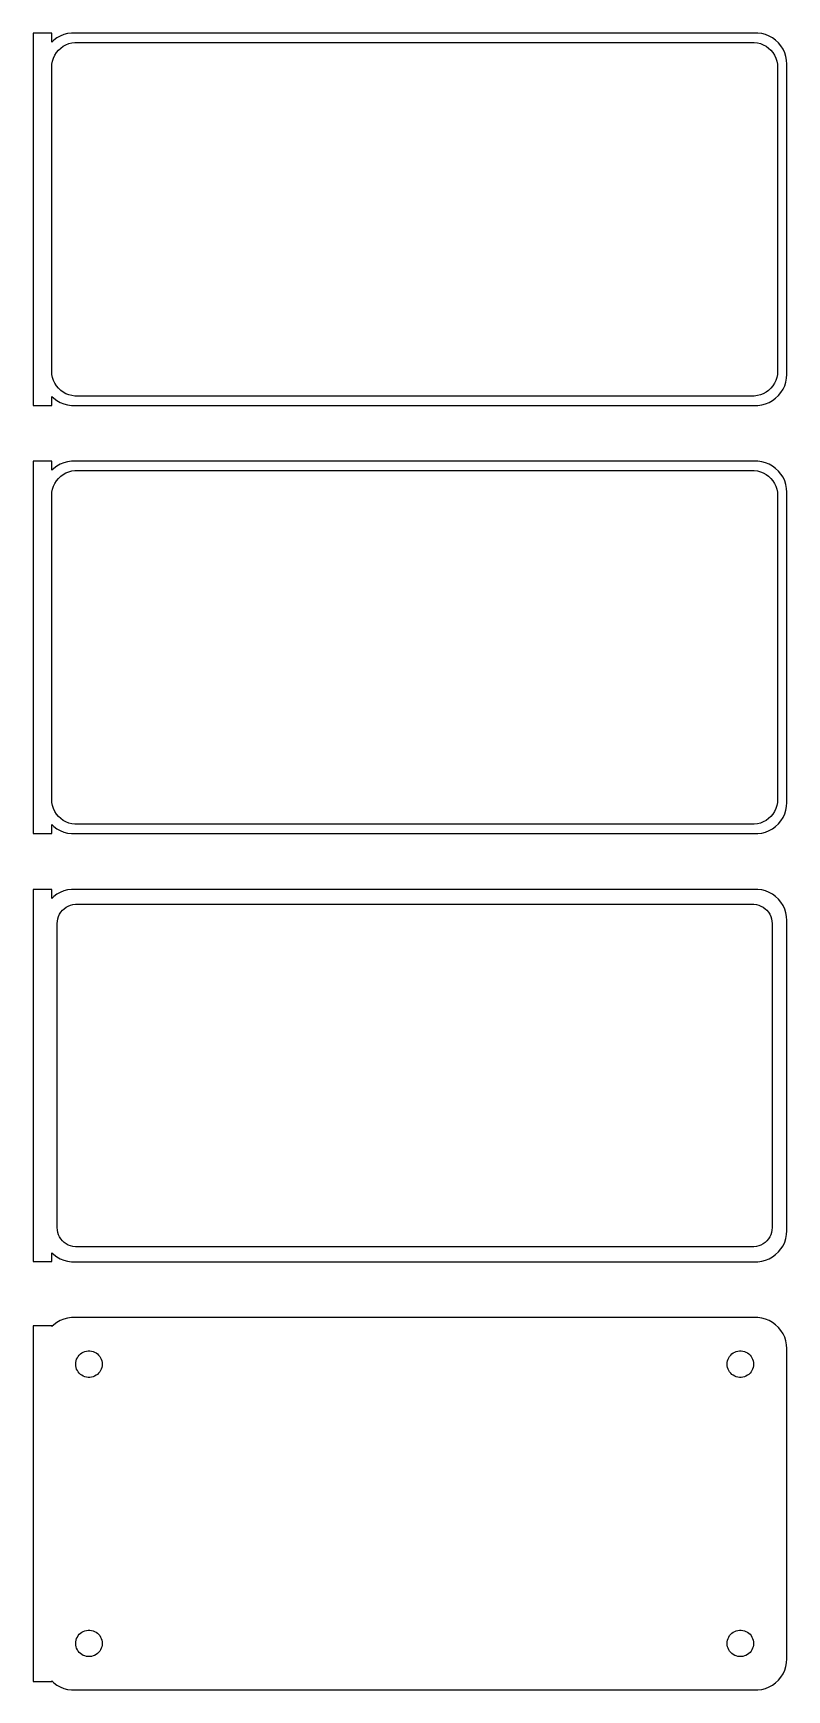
# Model space of a CAD drawing. Header units: metres. Extents: x -62 to 60, y 246 to 513.
import ezdxf

# ---------------------------------------------------------------- set-up
doc = ezdxf.new("R2010")
doc.units = ezdxf.units.M

msp = doc.modelspace()

# ---------------------------------------------------------------- linework, layer by layer
for p, q in [((-58.5, 512.99), (-61.5, 512.99)), ((-61.5, 512.99), (-61.5, 453.01)), ((-58.5, 511.559), (-58.5, 512.99)), ((-56.5451, 512.755), (-57.1289, 512.524)), ((-55.9369, 512.911), (-56.5451, 512.755)), ((-55.3139, 512.99), (-55.9369, 512.911)), ((55.3139, 512.99), (-55.3139, 512.99)), ((55.9369, 512.911), (55.3139, 512.99)), ((56.5451, 512.755), (55.9369, 512.911)), ((57.1289, 512.524), (56.5451, 512.755)), ((-58.1871, 511.853), (-58.5, 511.559)), ((-57.6791, 512.222), (-58.1871, 511.853)), ((-57.7361, 509.851), (-57.4159, 510.238)), ((-57.1289, 512.524), (-57.6791, 512.222)), ((-57.4159, 510.238), (-57.0497, 510.582)), ((-57.0497, 510.582), (-56.6433, 510.877)), ((-56.6433, 510.877), (-56.2031, 511.119)), ((-56.2031, 511.119), (-55.7361, 511.304)), ((-55.7361, 511.304), (-55.2495, 511.429)), ((-55.2495, 511.429), (-54.7512, 511.492)), ((-54.7512, 511.492), (54.7512, 511.492)), ((54.7512, 511.492), (55.2495, 511.429)), ((55.2495, 511.429), (55.7361, 511.304)), ((55.7361, 511.304), (56.2031, 511.119)), ((56.2031, 511.119), (56.6433, 510.877)), ((56.6433, 510.877), (57.0497, 510.582)), ((57.0497, 510.582), (57.4159, 510.238)), ((57.6791, 512.222), (57.1289, 512.524)), ((57.4159, 510.238), (57.7361, 509.851)), ((58.1871, 511.853), (57.6791, 512.222)), ((58.6448, 511.423), (58.1871, 511.853)), ((59.0451, 510.939), (58.6448, 511.423)), ((59.3815, 510.409), (59.0451, 510.939)), ((59.6489, 509.841), (59.3815, 510.409)), ((-58.5, 507.5), (-58.4685, 508.001)), ((-58.5, 458.5), (-58.5, 507.5)), ((-58.4685, 508.001), (-58.3743, 508.495)), ((-58.3743, 508.495), (-58.2191, 508.972)), ((-58.2191, 508.972), (-58.0052, 509.427)), ((-58.0052, 509.427), (-57.7361, 509.851)), ((57.7361, 509.851), (58.0052, 509.427)), ((58.0052, 509.427), (58.2191, 508.972)), ((58.2191, 508.972), (58.3743, 508.495)), ((58.3743, 508.495), (58.4685, 508.001)), ((58.4685, 508.001), (58.5, 507.5)), ((58.5, 507.5), (58.5, 458.5)), ((59.8429, 509.243), (59.6489, 509.841)), ((59.9606, 508.627), (59.8429, 509.243)), ((60, 508), (59.9606, 508.627)), ((60, 458), (60, 508)), ((-58.4685, 457.999), (-58.5, 458.5)), ((-58.3743, 457.505), (-58.4685, 457.999)), ((-58.2191, 457.028), (-58.3743, 457.505)), ((-58.0052, 456.573), (-58.2191, 457.028)), ((-57.7361, 456.149), (-58.0052, 456.573)), ((58.0052, 456.573), (57.7361, 456.149)), ((58.2191, 457.028), (58.0052, 456.573)), ((58.3743, 457.505), (58.2191, 457.028)), ((58.4685, 457.999), (58.3743, 457.505)), ((58.5, 458.5), (58.4685, 457.999)), ((59.6489, 456.159), (59.8429, 456.757)), ((59.8429, 456.757), (59.9606, 457.373)), ((59.9606, 457.373), (60, 458)), ((-58.5, 454.441), (-58.1871, 454.147)), ((-58.5, 453.01), (-58.5, 454.441)), ((-58.1871, 454.147), (-57.6791, 453.778)), ((-57.4159, 455.762), (-57.7361, 456.149)), ((-57.0497, 455.418), (-57.4159, 455.762)), ((-56.6433, 455.123), (-57.0497, 455.418)), ((-56.2031, 454.881), (-56.6433, 455.123)), ((-55.7361, 454.696), (-56.2031, 454.881)), ((-55.2495, 454.571), (-55.7361, 454.696)), ((-54.7512, 454.508), (-55.2495, 454.571)), ((54.7512, 454.508), (-54.7512, 454.508)), ((55.2495, 454.571), (54.7512, 454.508)), ((55.7361, 454.696), (55.2495, 454.571)), ((56.2031, 454.881), (55.7361, 454.696)), ((56.6433, 455.123), (56.2031, 454.881)), ((57.0497, 455.418), (56.6433, 455.123)), ((57.4159, 455.762), (57.0497, 455.418)), ((57.7361, 456.149), (57.4159, 455.762)), ((57.6791, 453.778), (58.1871, 454.147)), ((58.1871, 454.147), (58.6448, 454.577)), ((58.6448, 454.577), (59.0451, 455.061)), ((59.0451, 455.061), (59.3815, 455.591)), ((59.3815, 455.591), (59.6489, 456.159)), ((-61.5, 453.01), (-58.5, 453.01)), ((-57.6791, 453.778), (-57.1289, 453.476)), ((-57.1289, 453.476), (-56.5451, 453.245)), ((-56.5451, 453.245), (-55.9369, 453.089)), ((-55.9369, 453.089), (-55.3139, 453.01)), ((-55.3139, 453.01), (55.3139, 453.01)), ((55.3139, 453.01), (55.9369, 453.089)), ((55.9369, 453.089), (56.5451, 453.245)), ((56.5451, 453.245), (57.1289, 453.476)), ((57.1289, 453.476), (57.6791, 453.778)), ((-58.5, 443.99), (-61.5, 443.99)), ((-61.5, 443.99), (-61.5, 384.01)), ((-58.5, 442.559), (-58.5, 443.99)), ((-57.6791, 443.222), (-58.1871, 442.853)), ((-57.1289, 443.524), (-57.6791, 443.222)), ((-56.5451, 443.755), (-57.1289, 443.524)), ((-55.9369, 443.911), (-56.5451, 443.755)), ((-55.3139, 443.99), (-55.9369, 443.911)), ((55.3139, 443.99), (-55.3139, 443.99)), ((55.9369, 443.911), (55.3139, 443.99)), ((56.5451, 443.755), (55.9369, 443.911)), ((57.1289, 443.524), (56.5451, 443.755)), ((57.6791, 443.222), (57.1289, 443.524)), ((58.1871, 442.853), (57.6791, 443.222)), ((-58.1871, 442.853), (-58.5, 442.559)), ((-58.0052, 440.427), (-57.7361, 440.851)), ((-57.7361, 440.851), (-57.4159, 441.238)), ((-57.4159, 441.238), (-57.0497, 441.582)), ((-57.0497, 441.582), (-56.6433, 441.877)), ((-56.6433, 441.877), (-56.2031, 442.119)), ((-56.2031, 442.119), (-55.7361, 442.304)), ((-55.7361, 442.304), (-55.2495, 442.429)), ((-55.2495, 442.429), (-54.7512, 442.492)), ((-54.7512, 442.492), (54.7512, 442.492)), ((54.7512, 442.492), (55.2495, 442.429)), ((55.2495, 442.429), (55.7361, 442.304)), ((55.7361, 442.304), (56.2031, 442.119)), ((56.2031, 442.119), (56.6433, 441.877)), ((56.6433, 441.877), (57.0497, 441.582)), ((57.0497, 441.582), (57.4159, 441.238)), ((57.4159, 441.238), (57.7361, 440.851)), ((57.7361, 440.851), (58.0052, 440.427)), ((58.6448, 442.423), (58.1871, 442.853)), ((59.0451, 441.939), (58.6448, 442.423)), ((59.3815, 441.409), (59.0451, 441.939)), ((59.6489, 440.841), (59.3815, 441.409)), ((59.8429, 440.243), (59.6489, 440.841)), ((-58.5, 438.5), (-58.4685, 439.001)), ((-58.5, 389.5), (-58.5, 438.5)), ((-58.4685, 439.001), (-58.3743, 439.495)), ((-58.3743, 439.495), (-58.2191, 439.972)), ((-58.2191, 439.972), (-58.0052, 440.427)), ((58.0052, 440.427), (58.2191, 439.972)), ((58.2191, 439.972), (58.3743, 439.495)), ((58.3743, 439.495), (58.4685, 439.001)), ((58.4685, 439.001), (58.5, 438.5)), ((58.5, 438.5), (58.5, 389.5)), ((59.9606, 439.627), (59.8429, 440.243)), ((60, 439), (59.9606, 439.627)), ((60, 389), (60, 439)), ((-58.4685, 388.999), (-58.5, 389.5)), ((-58.3743, 388.505), (-58.4685, 388.999)), ((-58.2191, 388.028), (-58.3743, 388.505)), ((-58.0052, 387.573), (-58.2191, 388.028)), ((-57.7361, 387.149), (-58.0052, 387.573)), ((-57.4159, 386.762), (-57.7361, 387.149)), ((57.7361, 387.149), (57.4159, 386.762)), ((58.0052, 387.573), (57.7361, 387.149)), ((58.2191, 388.028), (58.0052, 387.573)), ((58.3743, 388.505), (58.2191, 388.028)), ((58.4685, 388.999), (58.3743, 388.505)), ((58.5, 389.5), (58.4685, 388.999)), ((59.3815, 386.591), (59.6489, 387.159)), ((59.6489, 387.159), (59.8429, 387.757)), ((59.8429, 387.757), (59.9606, 388.373)), ((59.9606, 388.373), (60, 389)), ((-58.5, 385.441), (-58.1871, 385.147)), ((-58.5, 384.01), (-58.5, 385.441)), ((-58.1871, 385.147), (-57.6791, 384.778)), ((-57.6791, 384.778), (-57.1289, 384.476)), ((-57.0497, 386.418), (-57.4159, 386.762)), ((-57.1289, 384.476), (-56.5451, 384.245)), ((-56.6433, 386.123), (-57.0497, 386.418)), ((-56.2031, 385.881), (-56.6433, 386.123)), ((-55.7361, 385.696), (-56.2031, 385.881)), ((-55.2495, 385.571), (-55.7361, 385.696)), ((-54.7512, 385.508), (-55.2495, 385.571)), ((54.7512, 385.508), (-54.7512, 385.508)), ((55.2495, 385.571), (54.7512, 385.508)), ((55.7361, 385.696), (55.2495, 385.571)), ((56.2031, 385.881), (55.7361, 385.696)), ((56.6433, 386.123), (56.2031, 385.881)), ((56.5451, 384.245), (57.1289, 384.476)), ((57.0497, 386.418), (56.6433, 386.123)), ((57.4159, 386.762), (57.0497, 386.418)), ((57.1289, 384.476), (57.6791, 384.778)), ((57.6791, 384.778), (58.1871, 385.147)), ((58.1871, 385.147), (58.6448, 385.577)), ((58.6448, 385.577), (59.0451, 386.061)), ((59.0451, 386.061), (59.3815, 386.591)), ((-61.5, 384.01), (-58.5, 384.01)), ((-56.5451, 384.245), (-55.9369, 384.089)), ((-55.9369, 384.089), (-55.3139, 384.01)), ((-55.3139, 384.01), (55.3139, 384.01)), ((55.3139, 384.01), (55.9369, 384.089)), ((55.9369, 384.089), (56.5451, 384.245)), ((-58.5, 374.979), (-61.5, 374.979)), ((-61.5, 374.979), (-61.5, 315.021)), ((-58.5, 373.559), (-58.5, 374.979)), ((-58.1871, 373.853), (-58.5, 373.559)), ((-57.6791, 374.222), (-58.1871, 373.853)), ((-57.1289, 374.524), (-57.6791, 374.222)), ((-56.5451, 374.755), (-57.1289, 374.524)), ((-55.9369, 374.911), (-56.5451, 374.755)), ((-55.3139, 374.99), (-55.9369, 374.911)), ((55.3139, 374.99), (-55.3139, 374.99)), ((55.9369, 374.911), (55.3139, 374.99)), ((56.5451, 374.755), (55.9369, 374.911)), ((57.1289, 374.524), (56.5451, 374.755)), ((57.6791, 374.222), (57.1289, 374.524)), ((58.1871, 373.853), (57.6791, 374.222)), ((58.6448, 373.423), (58.1871, 373.853)), ((-57.2279, 371), (-57.0184, 371.33)), ((-57.0184, 371.33), (-56.7692, 371.631)), ((-56.7692, 371.631), (-56.4842, 371.899)), ((-56.4842, 371.899), (-56.168, 372.128)), ((-56.168, 372.128), (-55.8254, 372.317)), ((-55.8254, 372.317), (-55.4619, 372.461)), ((-55.4619, 372.461), (-55.0833, 372.558)), ((-55.0833, 372.558), (-54.6954, 372.607)), ((-54.6954, 372.607), (54.6954, 372.607)), ((54.6954, 372.607), (55.0833, 372.558)), ((55.0833, 372.558), (55.4619, 372.461)), ((55.4619, 372.461), (55.8254, 372.317)), ((55.8254, 372.317), (56.168, 372.128)), ((56.168, 372.128), (56.4842, 371.899)), ((56.4842, 371.899), (56.7692, 371.631)), ((56.7692, 371.631), (57.0184, 371.33)), ((57.0184, 371.33), (57.2279, 371)), ((59.0451, 372.939), (58.6448, 373.423)), ((59.3815, 372.409), (59.0451, 372.939)), ((59.6489, 371.841), (59.3815, 372.409)), ((59.8429, 371.243), (59.6489, 371.841)), ((59.9606, 370.627), (59.8429, 371.243)), ((-57.6129, 369.5), (-57.5884, 369.89)), ((-57.6129, 320.5), (-57.6129, 369.5)), ((-57.5884, 369.89), (-57.5151, 370.274)), ((-57.5151, 370.274), (-57.3943, 370.646)), ((-57.3943, 370.646), (-57.2279, 371)), ((57.2279, 371), (57.3943, 370.646)), ((57.3943, 370.646), (57.5151, 370.274)), ((57.5151, 370.274), (57.5884, 369.89)), ((57.5884, 369.89), (57.6129, 369.5)), ((57.6129, 369.5), (57.6129, 320.5)), ((60, 370), (59.9606, 370.627)), ((60, 320), (60, 370)), ((-57.5884, 320.11), (-57.6129, 320.5)), ((57.6129, 320.5), (57.5884, 320.11)), ((-57.5151, 319.726), (-57.5884, 320.11)), ((-57.3943, 319.354), (-57.5151, 319.726)), ((-57.2279, 319), (-57.3943, 319.354)), ((-57.0184, 318.67), (-57.2279, 319)), ((-56.7692, 318.369), (-57.0184, 318.67)), ((-56.4842, 318.101), (-56.7692, 318.369)), ((-56.168, 317.872), (-56.4842, 318.101)), ((-55.8254, 317.683), (-56.168, 317.872)), ((56.168, 317.872), (55.8254, 317.683)), ((56.4842, 318.101), (56.168, 317.872)), ((56.7692, 318.369), (56.4842, 318.101)), ((57.0184, 318.67), (56.7692, 318.369)), ((57.2279, 319), (57.0184, 318.67)), ((57.3943, 319.354), (57.2279, 319)), ((57.5151, 319.726), (57.3943, 319.354)), ((57.5884, 320.11), (57.5151, 319.726)), ((59.3815, 317.591), (59.6489, 318.159)), ((59.6489, 318.159), (59.8429, 318.757)), ((59.8429, 318.757), (59.9606, 319.373)), ((59.9606, 319.373), (60, 320)), ((-58.5, 315.021), (-58.5, 316.441)), ((-58.5, 316.441), (-58.1871, 316.147)), ((-58.1871, 316.147), (-57.6791, 315.778)), ((-57.6791, 315.778), (-57.1289, 315.476)), ((-57.1289, 315.476), (-56.5451, 315.245)), ((-56.5451, 315.245), (-55.9369, 315.089)), ((-55.9369, 315.089), (-55.3139, 315.01)), ((-55.4619, 317.539), (-55.8254, 317.683)), ((-55.0833, 317.442), (-55.4619, 317.539)), ((-54.6954, 317.393), (-55.0833, 317.442)), ((54.6954, 317.393), (-54.6954, 317.393)), ((55.0833, 317.442), (54.6954, 317.393)), ((55.4619, 317.539), (55.0833, 317.442)), ((55.3139, 315.01), (55.9369, 315.089)), ((55.8254, 317.683), (55.4619, 317.539)), ((55.9369, 315.089), (56.5451, 315.245)), ((56.5451, 315.245), (57.1289, 315.476)), ((57.1289, 315.476), (57.6791, 315.778)), ((57.6791, 315.778), (58.1871, 316.147)), ((58.1871, 316.147), (58.6448, 316.577)), ((58.6448, 316.577), (59.0451, 317.061)), ((59.0451, 317.061), (59.3815, 317.591)), ((-61.5, 315.021), (-58.5, 315.021)), ((-55.3139, 315.01), (55.3139, 315.01)), ((-58.5, 304.653), (-61.5, 304.653)), ((-61.5, 304.653), (-61.5, 247.347)), ((-58.1871, 304.853), (-58.5, 304.559)), ((-58.5, 304.559), (-58.5, 304.653)), ((-57.6791, 305.222), (-58.1871, 304.853)), ((-57.1289, 305.524), (-57.6791, 305.222)), ((-56.5451, 305.755), (-57.1289, 305.524)), ((-55.9369, 305.911), (-56.5451, 305.755)), ((-55.3139, 305.99), (-55.9369, 305.911)), ((55.3139, 305.99), (-55.3139, 305.99)), ((55.9369, 305.911), (55.3139, 305.99)), ((56.5451, 305.755), (55.9369, 305.911)), ((57.1289, 305.524), (56.5451, 305.755)), ((57.6791, 305.222), (57.1289, 305.524)), ((58.1871, 304.853), (57.6791, 305.222)), ((58.6448, 304.423), (58.1871, 304.853)), ((59.0451, 303.939), (58.6448, 304.423)), ((59.3815, 303.409), (59.0451, 303.939)), ((59.6489, 302.841), (59.3815, 303.409)), ((59.8429, 302.243), (59.6489, 302.841)), ((59.9606, 301.627), (59.8429, 302.243)), ((-54.6185, 298.768), (-54.5682, 299.031)), ((-54.5682, 299.031), (-54.4853, 299.286)), ((-54.4853, 299.286), (-54.3712, 299.529)), ((-54.3712, 299.529), (-54.2275, 299.755)), ((-54.2275, 299.755), (-54.0565, 299.962)), ((-54.0565, 299.962), (-53.8611, 300.145)), ((-53.8611, 300.145), (-53.6441, 300.303)), ((-53.6441, 300.303), (-53.4092, 300.432)), ((-53.4092, 300.432), (-53.1598, 300.531)), ((-53.1598, 300.531), (-52.9001, 300.597)), ((-52.9001, 300.597), (-52.6341, 300.631)), ((-52.6341, 300.631), (-52.3659, 300.631)), ((-52.3659, 300.631), (-52.0999, 300.597)), ((-52.0999, 300.597), (-51.8401, 300.531)), ((-51.8401, 300.531), (-51.5908, 300.432)), ((-51.5908, 300.432), (-51.3559, 300.303)), ((-51.3559, 300.303), (-51.1389, 300.145)), ((-51.1389, 300.145), (-50.9434, 299.962)), ((-50.9434, 299.962), (-50.7725, 299.755)), ((-50.7725, 299.755), (-50.6288, 299.529)), ((-50.6288, 299.529), (-50.5146, 299.286)), ((-50.5146, 299.286), (-50.4318, 299.031)), ((-50.4318, 299.031), (-50.3815, 298.768)), ((50.3815, 298.768), (50.4318, 299.031)), ((50.4318, 299.031), (50.5146, 299.286)), ((50.5146, 299.286), (50.6288, 299.529)), ((50.6288, 299.529), (50.7725, 299.755)), ((50.7725, 299.755), (50.9434, 299.962)), ((50.9434, 299.962), (51.1389, 300.145)), ((51.1389, 300.145), (51.3559, 300.303)), ((51.3559, 300.303), (51.5908, 300.432)), ((51.5908, 300.432), (51.8401, 300.531)), ((51.8401, 300.531), (52.0999, 300.597)), ((52.0999, 300.597), (52.3659, 300.631)), ((52.3659, 300.631), (52.6341, 300.631)), ((52.6341, 300.631), (52.9001, 300.597)), ((52.9001, 300.597), (53.1598, 300.531)), ((53.1598, 300.531), (53.4092, 300.432)), ((53.4092, 300.432), (53.6441, 300.303)), ((53.6441, 300.303), (53.8611, 300.145)), ((53.8611, 300.145), (54.0565, 299.962)), ((54.0565, 299.962), (54.2275, 299.755)), ((54.2275, 299.755), (54.3712, 299.529)), ((54.3712, 299.529), (54.4853, 299.286)), ((54.4853, 299.286), (54.5682, 299.031)), ((54.5682, 299.031), (54.6185, 298.768)), ((60, 301), (59.9606, 301.627)), ((60, 251), (60, 301)), ((-54.6353, 298.5), (-54.6185, 298.768)), ((-54.6185, 298.232), (-54.6353, 298.5)), ((-54.5682, 297.969), (-54.6185, 298.232)), ((-54.4853, 297.714), (-54.5682, 297.969)), ((-54.3712, 297.471), (-54.4853, 297.714)), ((-54.2275, 297.245), (-54.3712, 297.471)), ((-54.0565, 297.038), (-54.2275, 297.245)), ((-53.8611, 296.855), (-54.0565, 297.038)), ((-53.6441, 296.697), (-53.8611, 296.855)), ((-53.4092, 296.568), (-53.6441, 296.697)), ((-53.1598, 296.469), (-53.4092, 296.568)), ((-52.9001, 296.403), (-53.1598, 296.469)), ((-52.6341, 296.369), (-52.9001, 296.403)), ((-52.3659, 296.369), (-52.6341, 296.369)), ((-52.0999, 296.403), (-52.3659, 296.369)), ((-51.8401, 296.469), (-52.0999, 296.403)), ((-51.5908, 296.568), (-51.8401, 296.469)), ((-51.3559, 296.697), (-51.5908, 296.568)), ((-51.1389, 296.855), (-51.3559, 296.697)), ((-50.9434, 297.038), (-51.1389, 296.855)), ((-50.7725, 297.245), (-50.9434, 297.038)), ((-50.6288, 297.471), (-50.7725, 297.245)), ((-50.5146, 297.714), (-50.6288, 297.471)), ((-50.4318, 297.969), (-50.5146, 297.714)), ((-50.3815, 298.232), (-50.4318, 297.969)), ((-50.3815, 298.768), (-50.3647, 298.5)), ((-50.3647, 298.5), (-50.3815, 298.232)), ((50.3647, 298.5), (50.3815, 298.768)), ((50.3815, 298.232), (50.3647, 298.5)), ((50.4318, 297.969), (50.3815, 298.232)), ((50.5146, 297.714), (50.4318, 297.969)), ((50.6288, 297.471), (50.5146, 297.714)), ((50.7725, 297.245), (50.6288, 297.471)), ((50.9434, 297.038), (50.7725, 297.245)), ((51.1389, 296.855), (50.9434, 297.038)), ((51.3559, 296.697), (51.1389, 296.855)), ((51.5908, 296.568), (51.3559, 296.697)), ((51.8401, 296.469), (51.5908, 296.568)), ((52.0999, 296.403), (51.8401, 296.469)), ((52.3659, 296.369), (52.0999, 296.403)), ((52.6341, 296.369), (52.3659, 296.369)), ((52.9001, 296.403), (52.6341, 296.369)), ((53.1598, 296.469), (52.9001, 296.403)), ((53.4092, 296.568), (53.1598, 296.469)), ((53.6441, 296.697), (53.4092, 296.568)), ((53.8611, 296.855), (53.6441, 296.697)), ((54.0565, 297.038), (53.8611, 296.855)), ((54.2275, 297.245), (54.0565, 297.038)), ((54.3712, 297.471), (54.2275, 297.245)), ((54.4853, 297.714), (54.3712, 297.471)), ((54.5682, 297.969), (54.4853, 297.714)), ((54.6185, 298.232), (54.5682, 297.969)), ((54.6185, 298.768), (54.6353, 298.5)), ((54.6353, 298.5), (54.6185, 298.232)), ((-54.6353, 253.5), (-54.6185, 253.768)), ((-54.6185, 253.768), (-54.5682, 254.031)), ((-54.5682, 254.031), (-54.4853, 254.286)), ((-54.4853, 254.286), (-54.3712, 254.529)), ((-54.3712, 254.529), (-54.2275, 254.755)), ((-54.2275, 254.755), (-54.0565, 254.962)), ((-54.0565, 254.962), (-53.8611, 255.145)), ((-53.8611, 255.145), (-53.6441, 255.303)), ((-53.6441, 255.303), (-53.4092, 255.432)), ((-53.4092, 255.432), (-53.1598, 255.531)), ((-53.1598, 255.531), (-52.9001, 255.597)), ((-52.9001, 255.597), (-52.6341, 255.631)), ((-52.6341, 255.631), (-52.3659, 255.631)), ((-52.3659, 255.631), (-52.0999, 255.597)), ((-52.0999, 255.597), (-51.8401, 255.531)), ((-51.8401, 255.531), (-51.5908, 255.432)), ((-51.5908, 255.432), (-51.3559, 255.303)), ((-51.3559, 255.303), (-51.1389, 255.145)), ((-51.1389, 255.145), (-50.9434, 254.962)), ((-50.9434, 254.962), (-50.7725, 254.755)), ((-50.7725, 254.755), (-50.6288, 254.529)), ((-50.6288, 254.529), (-50.5146, 254.286)), ((-50.5146, 254.286), (-50.4318, 254.031)), ((-50.4318, 254.031), (-50.3815, 253.768)), ((-50.3815, 253.768), (-50.3647, 253.5)), ((50.3647, 253.5), (50.3815, 253.768)), ((50.3815, 253.768), (50.4318, 254.031)), ((50.4318, 254.031), (50.5146, 254.286)), ((50.5146, 254.286), (50.6288, 254.529)), ((50.6288, 254.529), (50.7725, 254.755)), ((50.7725, 254.755), (50.9434, 254.962)), ((50.9434, 254.962), (51.1389, 255.145)), ((51.1389, 255.145), (51.3559, 255.303)), ((51.3559, 255.303), (51.5908, 255.432)), ((51.5908, 255.432), (51.8401, 255.531)), ((51.8401, 255.531), (52.0999, 255.597)), ((52.0999, 255.597), (52.3659, 255.631)), ((52.3659, 255.631), (52.6341, 255.631)), ((52.6341, 255.631), (52.9001, 255.597)), ((52.9001, 255.597), (53.1598, 255.531)), ((53.1598, 255.531), (53.4092, 255.432)), ((53.4092, 255.432), (53.6441, 255.303)), ((53.6441, 255.303), (53.8611, 255.145)), ((53.8611, 255.145), (54.0565, 254.962)), ((54.0565, 254.962), (54.2275, 254.755)), ((54.2275, 254.755), (54.3712, 254.529)), ((54.3712, 254.529), (54.4853, 254.286)), ((54.4853, 254.286), (54.5682, 254.031)), ((54.5682, 254.031), (54.6185, 253.768)), ((54.6185, 253.768), (54.6353, 253.5)), ((-54.6185, 253.232), (-54.6353, 253.5)), ((-54.5682, 252.969), (-54.6185, 253.232)), ((-54.4853, 252.714), (-54.5682, 252.969)), ((-54.3712, 252.471), (-54.4853, 252.714)), ((-54.2275, 252.245), (-54.3712, 252.471)), ((-54.0565, 252.038), (-54.2275, 252.245)), ((-53.8611, 251.855), (-54.0565, 252.038)), ((-53.6441, 251.697), (-53.8611, 251.855)), ((-53.4092, 251.568), (-53.6441, 251.697)), ((-53.1598, 251.469), (-53.4092, 251.568)), ((-52.9001, 251.403), (-53.1598, 251.469)), ((-52.6341, 251.369), (-52.9001, 251.403)), ((-52.3659, 251.369), (-52.6341, 251.369)), ((-52.0999, 251.403), (-52.3659, 251.369)), ((-51.8401, 251.469), (-52.0999, 251.403)), ((-51.5908, 251.568), (-51.8401, 251.469)), ((-51.3559, 251.697), (-51.5908, 251.568)), ((-51.1389, 251.855), (-51.3559, 251.697)), ((-50.9434, 252.038), (-51.1389, 251.855)), ((-50.7725, 252.245), (-50.9434, 252.038)), ((-50.6288, 252.471), (-50.7725, 252.245)), ((-50.5146, 252.714), (-50.6288, 252.471)), ((-50.4318, 252.969), (-50.5146, 252.714)), ((-50.3815, 253.232), (-50.4318, 252.969)), ((-50.3647, 253.5), (-50.3815, 253.232)), ((50.3815, 253.232), (50.3647, 253.5)), ((50.4318, 252.969), (50.3815, 253.232)), ((50.5146, 252.714), (50.4318, 252.969)), ((50.6288, 252.471), (50.5146, 252.714)), ((50.7725, 252.245), (50.6288, 252.471)), ((50.9434, 252.038), (50.7725, 252.245)), ((51.1389, 251.855), (50.9434, 252.038)), ((51.3559, 251.697), (51.1389, 251.855)), ((51.5908, 251.568), (51.3559, 251.697)), ((51.8401, 251.469), (51.5908, 251.568)), ((52.0999, 251.403), (51.8401, 251.469)), ((52.3659, 251.369), (52.0999, 251.403)), ((52.6341, 251.369), (52.3659, 251.369)), ((52.9001, 251.403), (52.6341, 251.369)), ((53.1598, 251.469), (52.9001, 251.403)), ((53.4092, 251.568), (53.1598, 251.469)), ((53.6441, 251.697), (53.4092, 251.568)), ((53.8611, 251.855), (53.6441, 251.697)), ((54.0565, 252.038), (53.8611, 251.855)), ((54.2275, 252.245), (54.0565, 252.038)), ((54.3712, 252.471), (54.2275, 252.245)), ((54.4853, 252.714), (54.3712, 252.471)), ((54.5682, 252.969), (54.4853, 252.714)), ((54.6185, 253.232), (54.5682, 252.969)), ((54.6353, 253.5), (54.6185, 253.232)), ((59.9606, 250.373), (60, 251)), ((59.0451, 248.061), (59.3815, 248.591)), ((59.3815, 248.591), (59.6489, 249.159)), ((59.6489, 249.159), (59.8429, 249.757)), ((59.8429, 249.757), (59.9606, 250.373)), ((-61.5, 247.347), (-58.5, 247.347)), ((-58.5, 247.347), (-58.5, 247.441)), ((-58.5, 247.441), (-58.1871, 247.147)), ((-58.1871, 247.147), (-57.6791, 246.778)), ((-57.6791, 246.778), (-57.1289, 246.476)), ((-57.1289, 246.476), (-56.5451, 246.245)), ((-56.5451, 246.245), (-55.9369, 246.089)), ((-55.9369, 246.089), (-55.3139, 246.01)), ((-55.3139, 246.01), (55.3139, 246.01)), ((55.3139, 246.01), (55.9369, 246.089)), ((55.9369, 246.089), (56.5451, 246.245)), ((56.5451, 246.245), (57.1289, 246.476)), ((57.1289, 246.476), (57.6791, 246.778)), ((57.6791, 246.778), (58.1871, 247.147)), ((58.1871, 247.147), (58.6448, 247.577)), ((58.6448, 247.577), (59.0451, 248.061))]:
    msp.add_line(p, q)

doc.saveas('drawing.dxf')
